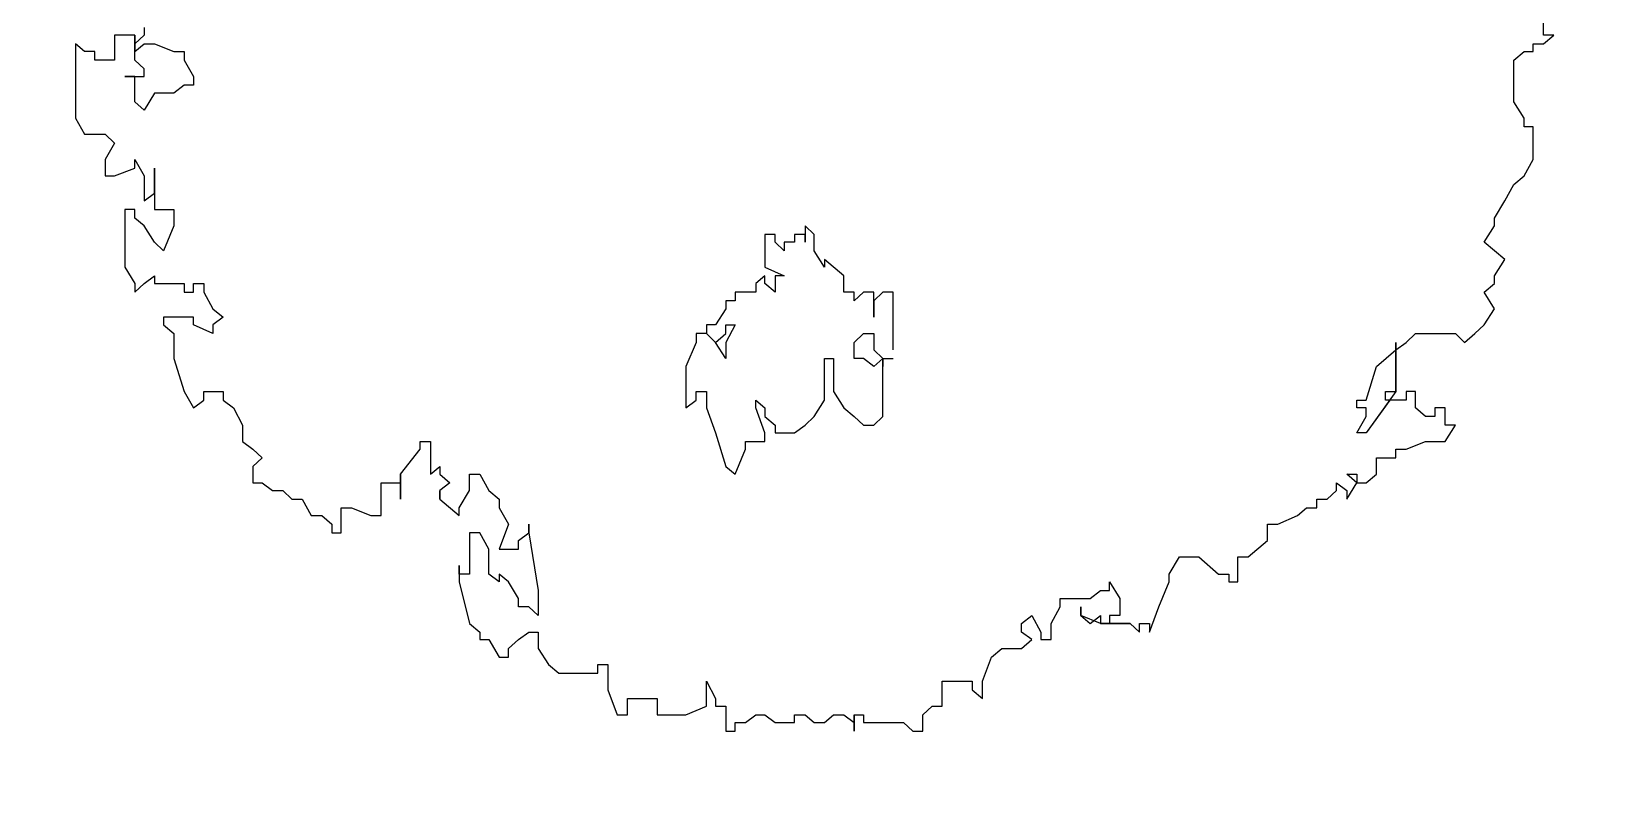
# Model space of a CAD drawing. Extents: x -30 to 1202, y 231 to 898.
# Drawn here: x 94.116 to 97.277, y 330.568 to 332.102 of the extents above; entities that cross this region are included whole.
import ezdxf

# ---------------------------------------------------------------- set-up
doc = ezdxf.new("R2010")
doc.units = 0
doc.header["$LTSCALE"] = 0.04
doc.layers.get('0').update_dxf_attribs({"linetype": 'CONTINUOUS'})
doc.layers.add('CONTORXXNP----00', color=255, linetype='CONTINUOUS')
doc.layers.add('PISO', color=1, linetype='CONTINUOUS')
doc.styles.get("Standard").update_dxf_attribs({"font": 'romans.shx'})

# ---------------------------------------------------------------- blocks, each defined once
blk = doc.blocks.new('ARB3')
at = {"color": 0}
for p, q in [((0.0581, 0.4782), (0.0523, 0.4852)), ((0.0523, 0.4852), (0.0523, 0.4782)), ((0.0523, 0.4782), (0.0355, 0.4782)), ((0.0581, 0.4713), (0.0581, 0.4782)), ((0.0633, 0.4713), (0.0581, 0.4713)), ((0.0633, 0.4652), (0.0633, 0.4713)), ((0.0691, 0.4583), (0.0633, 0.4652)), ((0.1079, 0.4652), (0.0969, 0.4583)), ((0.1137, 0.4652), (0.1079, 0.4652)), ((0.1356, 0.4713), (0.1137, 0.4713)), ((0.1137, 0.4713), (0.1137, 0.4652)), ((0.1466, 0.4652), (0.1356, 0.4713)), ((0.1524, 0.4583), (0.1466, 0.4652)), ((0.0969, 0.4583), (0.0691, 0.4583)), ((0.1634, 0.4521), (0.1524, 0.4583)), ((0.175, 0.4452), (0.1634, 0.4521)), ((0.1802, 0.4452), (0.175, 0.4452)), ((0.1912, 0.4383), (0.1802, 0.4452)), ((0.2028, 0.4521), (0.1912, 0.4383)), ((0.2138, 0.4452), (0.2028, 0.4521)), ((0.219, 0.4452), (0.2138, 0.4452)), ((0.2248, 0.4383), (0.219, 0.4452)), ((0.2358, 0.4452), (0.2248, 0.4383)), ((0.2467, 0.4383), (0.2358, 0.4452)), ((0.2525, 0.4321), (0.2467, 0.4383)), ((0.2584, 0.4252), (0.2525, 0.4321)), ((0.2525, 0.419), (0.2584, 0.4252)), ((0.2525, 0.3921), (0.2525, 0.419)), ((0.3139, 0.4121), (0.3023, 0.4121)), ((0.3023, 0.4121), (0.3023, 0.4052)), ((0.3249, 0.4121), (0.3139, 0.419)), ((0.3139, 0.419), (0.3139, 0.4121)), ((0.3249, 0.399), (0.3249, 0.4121)), ((0.3023, 0.4052), (0.3081, 0.4052)), ((0.3081, 0.4052), (0.3081, 0.399)), ((0.2584, 0.386), (0.2525, 0.3921)), ((0.3023, 0.3921), (0.2913, 0.3921)), ((0.2913, 0.3921), (0.2913, 0.386)), ((0.3081, 0.399), (0.3023, 0.3921)), ((0.3301, 0.386), (0.3249, 0.399)), ((0.2635, 0.3791), (0.2584, 0.386)), ((0.2913, 0.386), (0.2971, 0.386)), ((0.2971, 0.386), (0.2971, 0.3721)), ((0.3301, 0.3791), (0.3301, 0.386)), ((0.2913, 0.3791), (0.2584, 0.3791)), ((0.2584, 0.3791), (0.2913, 0.3791)), ((0.2745, 0.366), (0.2635, 0.3791)), ((0.2913, 0.3721), (0.2913, 0.3791)), ((0.2913, 0.3791), (0.3191, 0.3591)), ((0.2971, 0.3721), (0.2913, 0.3721)), ((0.3359, 0.3791), (0.3301, 0.3791)), ((0.3359, 0.366), (0.3359, 0.3791)), ((0.2971, 0.3591), (0.2745, 0.366)), ((0.2971, 0.3529), (0.2971, 0.3591)), ((0.3081, 0.3591), (0.3023, 0.3591)), ((0.3023, 0.3591), (0.3023, 0.3529)), ((0.3191, 0.3529), (0.3081, 0.3591)), ((0.3191, 0.3591), (0.3191, 0.3529)), ((0.3468, 0.366), (0.3359, 0.366)), ((0.3527, 0.3591), (0.3468, 0.366)), ((0.3527, 0.3529), (0.3527, 0.3591)), ((0.3023, 0.3529), (0.2971, 0.3529)), ((0.3527, 0.3529), (0.3468, 0.346)), ((0.3468, 0.346), (0.3468, 0.3529)), ((0.3468, 0.3529), (0.3527, 0.3529)), ((0.3636, 0.346), (0.3527, 0.3529)), ((0.3527, 0.3391), (0.3578, 0.346)), ((0.3578, 0.3391), (0.3527, 0.3391)), ((0.3578, 0.346), (0.3636, 0.346)), ((0.3636, 0.3329), (0.3578, 0.3391)), ((0.3636, 0.326), (0.3636, 0.3329)), ((0.3695, 0.326), (0.3636, 0.326)), ((0.3695, 0.3191), (0.3695, 0.326)), ((0.3746, 0.3129), (0.3695, 0.3191)), ((0.3804, 0.2998), (0.3746, 0.3129)), ((0.3804, 0.2929), (0.3804, 0.2998)), ((0.3914, 0.2929), (0.3804, 0.2929)), ((0.4024, 0.2799), (0.3914, 0.2929)), ((0.4024, 0.2729), (0.4024, 0.2799)), ((0.4192, 0.2729), (0.4024, 0.2729)), ((0.414, 0.2599), (0.414, 0.2668)), ((0.414, 0.2668), (0.4192, 0.2668)), ((0.4192, 0.2668), (0.4192, 0.2729)), ((0.4024, 0.2468), (0.414, 0.2599)), ((0.4024, 0.2337), (0.4024, 0.2468)), ((0.414, 0.2268), (0.4024, 0.2337)), ((0.4192, 0.2268), (0.414, 0.2268)), ((0.436, 0.2199), (0.4192, 0.2268)), ((0.4528, 0.2137), (0.436, 0.2199)), ((0.447, 0.2068), (0.447, 0.2137)), ((0.447, 0.2137), (0.4528, 0.2137)), ((0.447, 0.2007), (0.4528, 0.2068)), ((0.4528, 0.2068), (0.447, 0.2068)), ((0.447, 0.1807), (0.447, 0.2007)), ((0.4192, 0.1868), (0.4302, 0.1937)), ((0.4302, 0.1937), (0.4418, 0.1937)), ((0.4418, 0.1937), (0.4418, 0.1868)), ((0.425, 0.1868), (0.4192, 0.1868)), ((0.425, 0.1807), (0.425, 0.1868)), ((0.4302, 0.1737), (0.425, 0.1807)), ((0.4418, 0.1868), (0.447, 0.1868)), ((0.447, 0.1807), (0.4418, 0.1676)), ((0.447, 0.1737), (0.4418, 0.1807)), ((0.4418, 0.1807), (0.447, 0.1807)), ((0.447, 0.1868), (0.447, 0.1807)), ((0.4302, 0.1537), (0.4302, 0.1737)), ((0.4418, 0.1676), (0.447, 0.1737)), ((0.4418, 0.1676), (0.436, 0.1676)), ((0.436, 0.1676), (0.4418, 0.1676)), ((0.436, 0.1537), (0.4302, 0.1537)), ((0.447, 0.1476), (0.436, 0.1537)), ((0.4579, 0.1476), (0.447, 0.1476)), ((0.4579, 0.1407), (0.4579, 0.1476)), ((0.4418, 0.1345), (0.4528, 0.1407)), ((0.4528, 0.1407), (0.4579, 0.1407)), ((0.447, 0.1276), (0.4418, 0.1345)), ((0.4528, 0.1276), (0.447, 0.1276)), ((0.4579, 0.1345), (0.4528, 0.1276)), ((0.4638, 0.1276), (0.4579, 0.1345)), ((0.4638, 0.1145), (0.4638, 0.1276)), ((0.4696, 0.1076), (0.4638, 0.1145)), ((0.4857, 0.1015), (0.4696, 0.1076)), ((0.4973, 0.1015), (0.4857, 0.1015)), ((0.4915, 0.0945), (0.4973, 0.1015)), ((0.4857, 0.0745), (0.4857, 0.0945)), ((0.4857, 0.0945), (0.4915, 0.0945)), ((0.5025, 0.0745), (0.4857, 0.0745)), ((0.5025, 0.0676), (0.5025, 0.0745)), ((0.5083, 0.0615), (0.5025, 0.0676)), ((0.5193, 0.0615), (0.5083, 0.0615)), ((0.5135, 0.0484), (0.5193, 0.0546)), ((0.5193, 0.0546), (0.5193, 0.0615)), ((0.5135, 0.0215), (0.5135, 0.0484)), ((0.2635, 0.0415), (0.2248, 0.0415)), ((0.2248, 0.0415), (0.2248, 0.0346)), ((0.2248, 0.0346), (0.2306, 0.0284)), ((0.2635, 0.0284), (0.2693, 0.0346)), ((0.2693, 0.0346), (0.2693, 0.0415)), ((0.3081, 0.0346), (0.2693, 0.0346)), ((0.2693, 0.0346), (0.2745, 0.0284)), ((0.2693, 0.0346), (0.2745, 0.0346)), ((0.2745, 0.0346), (0.2693, 0.0346)), ((0.3139, 0.0284), (0.3081, 0.0346)), ((0.2416, 0.0284), (0.2248, 0.0284)), ((0.2248, 0.0284), (0.2248, 0.0215)), ((0.2248, 0.0215), (0.2306, 0.0153)), ((0.2306, 0.0284), (0.2416, 0.0284)), ((0.2525, 0.0215), (0.2525, 0.0284)), ((0.2525, 0.0284), (0.2635, 0.0284)), ((0.2584, 0.0153), (0.2525, 0.0215)), ((0.2745, 0.0284), (0.2693, 0.0215)), ((0.2693, 0.0215), (0.2693, 0.0153)), ((0.3081, 0.0153), (0.3139, 0.0215)), ((0.3139, 0.0215), (0.3139, 0.0284)), ((0.5083, 0.0153), (0.5083, 0.0215)), ((0.5083, 0.0215), (0.5135, 0.0215)), ((0.2306, 0.0153), (0.2248, 0.0153)), ((0.2248, 0.0153), (0.2248, 0.0084)), ((0.2693, 0.0153), (0.2584, 0.0153)), ((0.3023, 0.0084), (0.3081, 0.0153)), ((0.5083, 0.0084), (0.5135, 0.0153)), ((0.5193, 0.0153), (0.5083, 0.0153)), ((0.5135, 0.0153), (0.5193, 0.0153)), ((0.2138, 0.0084), (0.2028, -0.0047)), ((0.2248, 0.0084), (0.2138, 0.0084)), ((0.2693, -0.0047), (0.2693, 0.0015)), ((0.2693, 0.0015), (0.2913, 0.0015)), ((0.2913, 0.0015), (0.3023, 0.0084)), ((0.5083, 0.0015), (0.5083, 0.0084)), ((0.5135, -0.0047), (0.5083, 0.0015)), ((0.208, -0.0047), (0.197, -0.0116)), ((0.2028, -0.0047), (0.208, -0.0047)), ((0.2971, -0.0047), (0.2693, -0.0047)), ((0.3081, -0.0116), (0.2971, -0.0047)), ((0.5135, -0.0116), (0.5135, -0.0047)), ((0.186, -0.0116), (0.1802, -0.0177)), ((0.1802, -0.0177), (0.1912, -0.0177)), ((0.197, -0.0116), (0.186, -0.0116)), ((0.1912, -0.0177), (0.186, -0.0177)), ((0.186, -0.0177), (0.186, -0.0247)), ((0.3139, -0.0177), (0.3081, -0.0116)), ((0.3191, -0.0247), (0.3139, -0.0177)), ((0.5083, -0.0177), (0.5135, -0.0116)), ((0.5083, -0.0247), (0.5083, -0.0177)), ((0.186, -0.0247), (0.1912, -0.0247)), ((0.1912, -0.0247), (0.1912, -0.0316)), ((0.1912, -0.0316), (0.197, -0.0316)), ((0.197, -0.0316), (0.1912, -0.0377)), ((0.208, -0.0446), (0.2138, -0.0316)), ((0.2138, -0.0316), (0.2138, -0.0377)), ((0.3191, -0.0377), (0.3191, -0.0247)), ((0.5135, -0.0247), (0.5083, -0.0247)), ((0.5135, -0.0377), (0.5135, -0.0247)), ((0.1912, -0.0377), (0.186, -0.0377)), ((0.186, -0.0377), (0.186, -0.0446)), ((0.2138, -0.0377), (0.2248, -0.0377)), ((0.2248, -0.0377), (0.219, -0.0446)), ((0.3081, -0.0446), (0.3139, -0.0377)), ((0.3139, -0.0377), (0.3191, -0.0377)), ((0.5083, -0.0446), (0.5135, -0.0377)), ((0.186, -0.0446), (0.208, -0.0446)), ((0.219, -0.0446), (0.2138, -0.0446)), ((0.2138, -0.0446), (0.219, -0.0508)), ((0.219, -0.0508), (0.2248, -0.0508)), ((0.2248, -0.0508), (0.2248, -0.0646)), ((0.2971, -0.0508), (0.3023, -0.0446)), ((0.3023, -0.0508), (0.2971, -0.0508)), ((0.3191, -0.0446), (0.3023, -0.0508)), ((0.3023, -0.0446), (0.3081, -0.0446)), ((0.3249, -0.0446), (0.3191, -0.0446)), ((0.3249, -0.0577), (0.3249, -0.0446)), ((0.5083, -0.0508), (0.5083, -0.0446)), ((0.5135, -0.0577), (0.5083, -0.0508)), ((0.3301, -0.0577), (0.3249, -0.0577)), ((0.3468, -0.0646), (0.3301, -0.0577)), ((0.5135, -0.0646), (0.5135, -0.0577)), ((0.2248, -0.0646), (0.2306, -0.0646)), ((0.2306, -0.0646), (0.2306, -0.0708)), ((0.2306, -0.0708), (0.2358, -0.0708)), ((0.2358, -0.0708), (0.2467, -0.0777)), ((0.2467, -0.0708), (0.2467, -0.0646)), ((0.2467, -0.0646), (0.2584, -0.0708)), ((0.2525, -0.0708), (0.2467, -0.0708)), ((0.2584, -0.0777), (0.2525, -0.0708)), ((0.2584, -0.0708), (0.2693, -0.0708)), ((0.2693, -0.0708), (0.2584, -0.0777)), ((0.3191, -0.0777), (0.3417, -0.0708)), ((0.3417, -0.0708), (0.3468, -0.0646)), ((0.5025, -0.0777), (0.5025, -0.0708)), ((0.5025, -0.0708), (0.5193, -0.0708)), ((0.5193, -0.0646), (0.5135, -0.0646)), ((0.5193, -0.0708), (0.5193, -0.0646)), ((0.2467, -0.0777), (0.2467, -0.0839)), ((0.2467, -0.0839), (0.2525, -0.0839)), ((0.2525, -0.0839), (0.2584, -0.0777)), ((0.2584, -0.0777), (0.2525, -0.0839)), ((0.2525, -0.0839), (0.2525, -0.0908)), ((0.2913, -0.0908), (0.2913, -0.0839)), ((0.2913, -0.0839), (0.3023, -0.0839)), ((0.3023, -0.0839), (0.3191, -0.0777)), ((0.4857, -0.0839), (0.4973, -0.0777)), ((0.5025, -0.0839), (0.4857, -0.0839)), ((0.4973, -0.0777), (0.5025, -0.0777)), ((0.5083, -0.0977), (0.5025, -0.0839)), ((0.2525, -0.0908), (0.2584, -0.0908)), ((0.2584, -0.0908), (0.2745, -0.0977)), ((0.2971, -0.0908), (0.2913, -0.0908)), ((0.3023, -0.0977), (0.2971, -0.0908)), ((0.2745, -0.0977), (0.3023, -0.0977)), ((0.5083, -0.1169), (0.5083, -0.0977)), ((0.4973, -0.1369), (0.4973, -0.1169)), ((0.4973, -0.1169), (0.5083, -0.1169)), ((0.5083, -0.1369), (0.4973, -0.1369)), ((0.5083, -0.1438), (0.5083, -0.1369)), ((0.4915, -0.15), (0.5083, -0.1438)), ((0.4747, -0.1569), (0.4747, -0.15)), ((0.4747, -0.15), (0.4915, -0.15)), ((0.4805, -0.1569), (0.4747, -0.1569)), ((0.4805, -0.1831), (0.4805, -0.1569)), ((0.4747, -0.19), (0.4805, -0.1831)), ((0.3862, -0.2031), (0.425, -0.1969)), ((0.425, -0.1969), (0.4418, -0.1969)), ((0.4418, -0.1969), (0.436, -0.2031)), ((0.4528, -0.2031), (0.4528, -0.1969)), ((0.4528, -0.1969), (0.4638, -0.1969)), ((0.4638, -0.1969), (0.4747, -0.19)), ((0.3862, -0.2031), (0.3804, -0.2031)), ((0.3804, -0.2031), (0.3862, -0.2031)), ((0.3914, -0.21), (0.3862, -0.2031)), ((0.3972, -0.21), (0.3914, -0.21)), ((0.3972, -0.223), (0.3972, -0.21)), ((0.4302, -0.21), (0.4192, -0.2169)), ((0.436, -0.21), (0.4302, -0.21)), ((0.436, -0.2031), (0.436, -0.21)), ((0.4579, -0.21), (0.4528, -0.2031)), ((0.4638, -0.2169), (0.4579, -0.21)), ((0.3695, -0.223), (0.3804, -0.2169)), ((0.3804, -0.2169), (0.3972, -0.223)), ((0.4192, -0.2169), (0.414, -0.223)), ((0.4696, -0.2169), (0.4638, -0.2169)), ((0.4696, -0.223), (0.4696, -0.2169)), ((0.3468, -0.2361), (0.3578, -0.23)), ((0.3578, -0.23), (0.3636, -0.223)), ((0.3636, -0.223), (0.3695, -0.223)), ((0.3972, -0.23), (0.3862, -0.2361)), ((0.414, -0.23), (0.3972, -0.23)), ((0.414, -0.223), (0.4192, -0.223)), ((0.4192, -0.223), (0.414, -0.23)), ((0.4579, -0.23), (0.4696, -0.223)), ((0.4579, -0.2361), (0.4579, -0.23)), ((0.3468, -0.243), (0.3468, -0.2361)), ((0.3862, -0.2361), (0.3862, -0.243)), ((0.447, -0.243), (0.4528, -0.2361)), ((0.4528, -0.2361), (0.4579, -0.2361)), ((0.3578, -0.243), (0.3468, -0.243)), ((0.3695, -0.25), (0.3578, -0.243)), ((0.3636, -0.263), (0.3746, -0.25)), ((0.3746, -0.25), (0.3695, -0.25)), ((0.3862, -0.243), (0.414, -0.243)), ((0.414, -0.25), (0.4082, -0.25)), ((0.4082, -0.25), (0.4192, -0.25)), ((0.414, -0.243), (0.414, -0.25)), ((0.4192, -0.25), (0.447, -0.243)), ((0.3468, -0.2692), (0.3417, -0.263)), ((0.3417, -0.263), (0.3468, -0.263)), ((0.3468, -0.263), (0.3527, -0.2561)), ((0.3527, -0.2561), (0.3578, -0.263)), ((0.3578, -0.263), (0.3636, -0.263)), ((0.3636, -0.263), (0.3578, -0.263)), ((0.3578, -0.263), (0.3636, -0.263)), ((0.3249, -0.2761), (0.3249, -0.2692)), ((0.3249, -0.2692), (0.3468, -0.2692)), ((0.3301, -0.2761), (0.3249, -0.2761)), ((0.3468, -0.2892), (0.3301, -0.2761)), ((0.3636, -0.2892), (0.3468, -0.2892)), ((0.3527, -0.3022), (0.3527, -0.2892)), ((0.3527, -0.2892), (0.3636, -0.2892)), ((0.3746, -0.3022), (0.3527, -0.3022)), ((0.3746, -0.3092), (0.3746, -0.3022)), ((0.3695, -0.3222), (0.3746, -0.3092)), ((0.3695, -0.3292), (0.3695, -0.3222)), ((0.3862, -0.3292), (0.3695, -0.3292)), ((0.3746, -0.3422), (0.3804, -0.3353)), ((0.3804, -0.3353), (0.3862, -0.3353)), ((0.3862, -0.3353), (0.3862, -0.3292)), ((0.3746, -0.3492), (0.3746, -0.3422)), ((0.3636, -0.3553), (0.3746, -0.3492)), ((0.3636, -0.3622), (0.3636, -0.3553)), ((0.3578, -0.3684), (0.3636, -0.3622)), ((0.3578, -0.3753), (0.3578, -0.3684)), ((0.3527, -0.3822), (0.3578, -0.3753)), ((0.3249, -0.3953), (0.3301, -0.3884)), ((0.3301, -0.3884), (0.3359, -0.3822)), ((0.3359, -0.3822), (0.3417, -0.3884)), ((0.3417, -0.3884), (0.3527, -0.3884)), ((0.3527, -0.3884), (0.3527, -0.3822)), ((0.3023, -0.4014), (0.3139, -0.3953)), ((0.3139, -0.3953), (0.3249, -0.3953)), ((0.2358, -0.4153), (0.2416, -0.4084)), ((0.2416, -0.4084), (0.2467, -0.4153)), ((0.2913, -0.4214), (0.2913, -0.4084)), ((0.2913, -0.4084), (0.2971, -0.4084)), ((0.2971, -0.4084), (0.3023, -0.4014)), ((0.219, -0.4284), (0.219, -0.4214)), ((0.219, -0.4214), (0.2248, -0.4214)), ((0.2248, -0.4214), (0.2358, -0.4153)), ((0.2467, -0.4153), (0.2525, -0.4153)), ((0.2525, -0.4153), (0.2467, -0.4284)), ((0.2971, -0.4214), (0.2913, -0.4214)), ((0.3023, -0.4284), (0.2971, -0.4214)), ((0.0691, -0.4345), (0.0801, -0.4284)), ((0.0801, -0.4284), (0.0859, -0.4284)), ((0.0859, -0.4284), (0.0859, -0.4345)), ((0.2248, -0.4284), (0.219, -0.4284)), ((0.2248, -0.4345), (0.2248, -0.4284)), ((0.2467, -0.4284), (0.2416, -0.4284)), ((0.2416, -0.4284), (0.2416, -0.4484)), ((0.2913, -0.4345), (0.3023, -0.4284)), ((0.0581, -0.4545), (0.0633, -0.4414)), ((0.0633, -0.4414), (0.0633, -0.4345)), ((0.0633, -0.4345), (0.0691, -0.4345)), ((0.0859, -0.4345), (0.0911, -0.4414)), ((0.0911, -0.4414), (0.0911, -0.4545)), ((0.1692, -0.4545), (0.1692, -0.4414)), ((0.1692, -0.4414), (0.1802, -0.4414)), ((0.1802, -0.4414), (0.197, -0.4484)), ((0.219, -0.4545), (0.219, -0.4345)), ((0.219, -0.4345), (0.2248, -0.4345)), ((0.2467, -0.4484), (0.2525, -0.4414)), ((0.2525, -0.4414), (0.2693, -0.4414)), ((0.2693, -0.4414), (0.2913, -0.4345)), ((0.197, -0.4484), (0.1912, -0.4545)), ((0.2416, -0.4484), (0.2467, -0.4484)), ((0.0472, -0.4614), (0.0523, -0.4614)), ((0.0523, -0.4614), (0.0581, -0.4676)), ((0.0581, -0.4614), (0.0581, -0.4545)), ((0.0633, -0.4676), (0.0581, -0.4614)), ((0.0749, -0.4614), (0.0691, -0.4676)), ((0.0801, -0.4614), (0.0749, -0.4614)), ((0.0801, -0.4745), (0.0801, -0.4614)), ((0.0911, -0.4545), (0.1027, -0.4614)), ((0.1027, -0.4614), (0.0969, -0.4676)), ((0.1356, -0.4676), (0.1466, -0.4614)), ((0.1582, -0.4545), (0.1415, -0.4545)), ((0.1415, -0.4545), (0.1692, -0.4545)), ((0.1466, -0.4614), (0.1634, -0.4614)), ((0.1634, -0.4614), (0.1582, -0.4545)), ((0.1802, -0.4614), (0.175, -0.4676)), ((0.1912, -0.4545), (0.1802, -0.4614)), ((0.219, -0.4614), (0.2138, -0.4545)), ((0.2138, -0.4545), (0.219, -0.4545)), ((0.2248, -0.4676), (0.219, -0.4614)), ((0.0691, -0.4676), (0.0523, -0.4676)), ((0.0523, -0.4676), (0.0523, -0.4814)), ((0.0581, -0.4676), (0.0633, -0.4676)), ((0.0969, -0.4676), (0.0801, -0.4676)), ((0.0801, -0.4676), (0.0801, -0.4745)), ((0.1415, -0.4676), (0.1356, -0.4676)), ((0.1466, -0.4814), (0.1415, -0.4676)), ((0.175, -0.4676), (0.1692, -0.4676)), ((0.1692, -0.4676), (0.1692, -0.4745)), ((0.208, -0.4745), (0.219, -0.4676)), ((0.219, -0.4676), (0.2248, -0.4676)), ((0.0523, -0.4814), (0.0691, -0.4814)), ((0.0691, -0.4814), (0.0691, -0.4945)), ((0.1188, -0.4876), (0.1247, -0.4814)), ((0.1247, -0.4814), (0.1356, -0.4876)), ((0.1466, -0.4876), (0.1466, -0.4814)), ((0.1692, -0.4745), (0.208, -0.4745)), ((0.0691, -0.4945), (0.0633, -0.4945)), ((0.0633, -0.4945), (0.0633, -0.5014)), ((0.1188, -0.5014), (0.1188, -0.4876)), ((0.1356, -0.4876), (0.1466, -0.4876)), ((0.0633, -0.5014), (0.0581, -0.5076)), ((0.1079, -0.5076), (0.1188, -0.5014)), ((0.0581, -0.5076), (0.1079, -0.5076))]:
    blk.add_line(p, q, dxfattribs=at)
at = {"layer": 'CONTORXXNP----00'}
for p, q in [((0.0523, 0.4852), (0.0523, 0.4782)), ((0.0581, 0.4782), (0.0523, 0.4852)), ((0.0523, 0.4782), (0.0355, 0.4782)), ((0.0581, 0.4713), (0.0581, 0.4782)), ((0.0633, 0.4713), (0.0581, 0.4713)), ((0.0633, 0.4652), (0.0633, 0.4713)), ((0.0691, 0.4583), (0.0633, 0.4652)), ((0.1079, 0.4652), (0.0969, 0.4583)), ((0.1137, 0.4652), (0.1079, 0.4652)), ((0.1137, 0.4713), (0.1137, 0.4652)), ((0.1356, 0.4713), (0.1137, 0.4713)), ((0.1466, 0.4652), (0.1356, 0.4713)), ((0.1524, 0.4583), (0.1466, 0.4652)), ((0.0969, 0.4583), (0.0691, 0.4583)), ((0.1634, 0.4521), (0.1524, 0.4583)), ((0.175, 0.4452), (0.1634, 0.4521)), ((0.1802, 0.4452), (0.175, 0.4452)), ((0.1912, 0.4383), (0.1802, 0.4452)), ((0.2028, 0.4521), (0.1912, 0.4383)), ((0.2138, 0.4452), (0.2028, 0.4521)), ((0.219, 0.4452), (0.2138, 0.4452)), ((0.2248, 0.4383), (0.219, 0.4452)), ((0.2358, 0.4452), (0.2248, 0.4383)), ((0.2467, 0.4383), (0.2358, 0.4452)), ((0.2525, 0.4321), (0.2467, 0.4383)), ((0.2584, 0.4252), (0.2525, 0.4321)), ((0.2525, 0.419), (0.2584, 0.4252)), ((0.2525, 0.3921), (0.2525, 0.419)), ((0.3023, 0.4121), (0.3023, 0.4052)), ((0.3139, 0.4121), (0.3023, 0.4121)), ((0.3139, 0.419), (0.3139, 0.4121)), ((0.3249, 0.4121), (0.3139, 0.419)), ((0.3249, 0.399), (0.3249, 0.4121)), ((0.3023, 0.4052), (0.3081, 0.4052)), ((0.3081, 0.4052), (0.3081, 0.399)), ((0.2584, 0.386), (0.2525, 0.3921)), ((0.2913, 0.3921), (0.2913, 0.386)), ((0.3023, 0.3921), (0.2913, 0.3921)), ((0.3081, 0.399), (0.3023, 0.3921)), ((0.3301, 0.386), (0.3249, 0.399)), ((0.2635, 0.3791), (0.2584, 0.386)), ((0.2913, 0.386), (0.2971, 0.386)), ((0.2971, 0.386), (0.2971, 0.3749)), ((0.3301, 0.3791), (0.3301, 0.386)), ((0.2745, 0.366), (0.2635, 0.3791)), ((0.2971, 0.3749), (0.3191, 0.3591)), ((0.3359, 0.3791), (0.3301, 0.3791)), ((0.3359, 0.366), (0.3359, 0.3791)), ((0.2971, 0.3591), (0.2745, 0.366)), ((0.2971, 0.3529), (0.2971, 0.3591)), ((0.3023, 0.3591), (0.3023, 0.3529)), ((0.3081, 0.3591), (0.3023, 0.3591)), ((0.3191, 0.3529), (0.3081, 0.3591)), ((0.3191, 0.3591), (0.3191, 0.3529)), ((0.3468, 0.366), (0.3359, 0.366)), ((0.3527, 0.3591), (0.3468, 0.366)), ((0.3527, 0.3529), (0.3527, 0.3591)), ((0.3023, 0.3529), (0.2971, 0.3529)), ((0.3636, 0.346), (0.3527, 0.3529)), ((0.3527, 0.3391), (0.3578, 0.346)), ((0.3578, 0.3391), (0.3527, 0.3391)), ((0.3578, 0.346), (0.3636, 0.346)), ((0.3636, 0.3329), (0.3578, 0.3391)), ((0.3636, 0.326), (0.3636, 0.3329)), ((0.3695, 0.326), (0.3636, 0.326)), ((0.3695, 0.3191), (0.3695, 0.326)), ((0.3746, 0.3129), (0.3695, 0.3191)), ((0.3804, 0.2998), (0.3746, 0.3129)), ((0.3804, 0.2929), (0.3804, 0.2998)), ((0.3914, 0.2929), (0.3804, 0.2929)), ((0.4024, 0.2799), (0.3914, 0.2929)), ((0.4024, 0.2729), (0.4024, 0.2799)), ((0.4192, 0.2729), (0.4024, 0.2729)), ((0.414, 0.2668), (0.4192, 0.2668)), ((0.414, 0.2599), (0.414, 0.2668)), ((0.4192, 0.2668), (0.4192, 0.2729)), ((0.4024, 0.2468), (0.414, 0.2599)), ((0.4024, 0.2337), (0.4024, 0.2468)), ((0.414, 0.2268), (0.4024, 0.2337)), ((0.4192, 0.2268), (0.414, 0.2268)), ((0.436, 0.2199), (0.4192, 0.2268)), ((0.4528, 0.2137), (0.436, 0.2199)), ((0.447, 0.2137), (0.4528, 0.2137)), ((0.447, 0.2068), (0.447, 0.2137)), ((0.4528, 0.2068), (0.447, 0.2068)), ((0.447, 0.2007), (0.4528, 0.2068)), ((0.447, 0.2007), (0.447, 0.1868)), ((0.4192, 0.1868), (0.4302, 0.1937)), ((0.4302, 0.1937), (0.4418, 0.1937)), ((0.4418, 0.1937), (0.4418, 0.1868)), ((0.425, 0.1868), (0.4192, 0.1868)), ((0.425, 0.1807), (0.425, 0.1868)), ((0.4302, 0.1737), (0.425, 0.1807)), ((0.4418, 0.1868), (0.447, 0.1868)), ((0.4302, 0.1537), (0.4302, 0.1737)), ((0.436, 0.1537), (0.4302, 0.1537)), ((0.447, 0.1476), (0.436, 0.1537)), ((0.4579, 0.1476), (0.447, 0.1476)), ((0.4579, 0.1407), (0.4579, 0.1476)), ((0.4418, 0.1345), (0.4528, 0.1407)), ((0.4528, 0.1407), (0.4579, 0.1407)), ((0.447, 0.1276), (0.4418, 0.1345)), ((0.4528, 0.1276), (0.447, 0.1276)), ((0.4579, 0.1345), (0.4528, 0.1276)), ((0.4638, 0.1276), (0.4579, 0.1345)), ((0.4638, 0.1145), (0.4638, 0.1276)), ((0.4696, 0.1076), (0.4638, 0.1145)), ((0.4857, 0.1015), (0.4696, 0.1076)), ((0.4973, 0.1015), (0.4857, 0.1015)), ((0.4915, 0.0945), (0.4973, 0.1015)), ((0.4857, 0.0945), (0.4915, 0.0945)), ((0.4857, 0.0745), (0.4857, 0.0945)), ((0.5025, 0.0745), (0.4857, 0.0745)), ((0.5025, 0.0676), (0.5025, 0.0745)), ((0.5083, 0.0615), (0.5025, 0.0676)), ((0.5193, 0.0615), (0.5083, 0.0615)), ((0.5135, 0.0484), (0.5193, 0.0546)), ((0.5193, 0.0546), (0.5193, 0.0615)), ((0.5135, 0.0215), (0.5135, 0.0484)), ((0.5083, 0.0215), (0.5135, 0.0215)), ((0.5083, 0.0153), (0.5083, 0.0215)), ((0.5083, 0.0153), (0.5135, 0.0153)), ((0.5083, 0.0084), (0.5135, 0.0153)), ((0.5083, 0.0015), (0.5083, 0.0084)), ((0.5135, -0.0047), (0.5083, 0.0015)), ((0.5135, -0.0116), (0.5135, -0.0047)), ((0.5083, -0.0177), (0.5135, -0.0116)), ((0.5083, -0.0247), (0.5083, -0.0177)), ((0.5135, -0.0247), (0.5083, -0.0247)), ((0.5135, -0.0377), (0.5135, -0.0247)), ((0.5083, -0.0446), (0.5135, -0.0377)), ((0.5083, -0.0508), (0.5083, -0.0446)), ((0.5135, -0.0577), (0.5083, -0.0508)), ((0.5135, -0.0646), (0.5135, -0.0577)), ((0.5025, -0.0708), (0.5193, -0.0708)), ((0.5025, -0.0777), (0.5025, -0.0708)), ((0.5193, -0.0646), (0.5135, -0.0646)), ((0.5193, -0.0708), (0.5193, -0.0646)), ((0.4857, -0.0839), (0.4973, -0.0777)), ((0.5025, -0.0839), (0.4857, -0.0839)), ((0.4973, -0.0777), (0.5025, -0.0777)), ((0.5083, -0.0977), (0.5025, -0.0839)), ((0.5083, -0.1169), (0.5083, -0.0977)), ((0.4973, -0.1169), (0.5083, -0.1169)), ((0.4973, -0.1369), (0.4973, -0.1169)), ((0.5083, -0.1369), (0.4973, -0.1369)), ((0.5083, -0.1438), (0.5083, -0.1369)), ((0.4915, -0.15), (0.5083, -0.1438)), ((0.4747, -0.15), (0.4915, -0.15)), ((0.4747, -0.1569), (0.4747, -0.15)), ((0.4805, -0.1569), (0.4747, -0.1569)), ((0.4805, -0.1831), (0.4805, -0.1569)), ((0.4747, -0.19), (0.4805, -0.1831)), ((0.3862, -0.2031), (0.425, -0.1969)), ((0.425, -0.1969), (0.4418, -0.1969)), ((0.4418, -0.1969), (0.436, -0.2031)), ((0.4528, -0.1969), (0.4638, -0.1969)), ((0.4528, -0.2031), (0.4528, -0.1969)), ((0.4638, -0.1969), (0.4747, -0.19)), ((0.3914, -0.21), (0.3862, -0.2031)), ((0.3972, -0.21), (0.3914, -0.21)), ((0.3972, -0.223), (0.3972, -0.21)), ((0.4302, -0.21), (0.4192, -0.2169)), ((0.436, -0.21), (0.4302, -0.21)), ((0.436, -0.2031), (0.436, -0.21)), ((0.4579, -0.21), (0.4528, -0.2031)), ((0.4638, -0.2169), (0.4579, -0.21)), ((0.3695, -0.223), (0.3804, -0.2169)), ((0.3804, -0.2169), (0.3972, -0.223)), ((0.4192, -0.2169), (0.414, -0.223)), ((0.4696, -0.2169), (0.4638, -0.2169)), ((0.4696, -0.223), (0.4696, -0.2169)), ((0.3468, -0.2361), (0.3578, -0.23)), ((0.3578, -0.23), (0.3636, -0.223)), ((0.3636, -0.223), (0.3695, -0.223)), ((0.3972, -0.23), (0.3862, -0.2361)), ((0.414, -0.23), (0.3972, -0.23)), ((0.4192, -0.223), (0.414, -0.23)), ((0.414, -0.223), (0.4192, -0.223)), ((0.4579, -0.23), (0.4696, -0.223)), ((0.4579, -0.2361), (0.4579, -0.23)), ((0.3468, -0.243), (0.3468, -0.2361)), ((0.3862, -0.2361), (0.3862, -0.243)), ((0.447, -0.243), (0.4528, -0.2361)), ((0.4528, -0.2361), (0.4579, -0.2361)), ((0.3578, -0.243), (0.3468, -0.243)), ((0.3695, -0.25), (0.3578, -0.243)), ((0.3636, -0.263), (0.3746, -0.25)), ((0.3746, -0.25), (0.3695, -0.25)), ((0.3862, -0.243), (0.414, -0.243)), ((0.414, -0.243), (0.414, -0.25)), ((0.414, -0.25), (0.4192, -0.25)), ((0.4192, -0.25), (0.447, -0.243)), ((0.3417, -0.263), (0.3468, -0.263)), ((0.3468, -0.2692), (0.3417, -0.263)), ((0.3468, -0.263), (0.3527, -0.2561)), ((0.3527, -0.2561), (0.3578, -0.263)), ((0.3578, -0.263), (0.3636, -0.263)), ((0.3636, -0.263), (0.3578, -0.263)), ((0.3578, -0.263), (0.3636, -0.263)), ((0.3249, -0.2692), (0.3468, -0.2692)), ((0.3249, -0.2761), (0.3249, -0.2692)), ((0.3301, -0.2761), (0.3249, -0.2761)), ((0.3468, -0.2892), (0.3301, -0.2761)), ((0.3468, -0.2892), (0.3527, -0.2892)), ((0.3527, -0.3022), (0.3527, -0.2892)), ((0.3746, -0.3022), (0.3527, -0.3022)), ((0.3746, -0.3092), (0.3746, -0.3022)), ((0.3695, -0.3222), (0.3746, -0.3092)), ((0.3695, -0.3292), (0.3695, -0.3222)), ((0.3862, -0.3292), (0.3695, -0.3292)), ((0.3746, -0.3422), (0.3804, -0.3353)), ((0.3804, -0.3353), (0.3862, -0.3353)), ((0.3862, -0.3353), (0.3862, -0.3292)), ((0.3746, -0.3492), (0.3746, -0.3422)), ((0.3636, -0.3553), (0.3746, -0.3492)), ((0.3636, -0.3622), (0.3636, -0.3553)), ((0.3578, -0.3684), (0.3636, -0.3622)), ((0.3578, -0.3753), (0.3578, -0.3684)), ((0.3527, -0.3822), (0.3578, -0.3753)), ((0.3249, -0.3953), (0.3301, -0.3884)), ((0.3301, -0.3884), (0.3359, -0.3822)), ((0.3359, -0.3822), (0.3417, -0.3884)), ((0.3417, -0.3884), (0.3527, -0.3884)), ((0.3527, -0.3884), (0.3527, -0.3822)), ((0.3023, -0.4014), (0.3139, -0.3953)), ((0.3139, -0.3953), (0.3249, -0.3953)), ((0.2358, -0.4153), (0.2416, -0.4084)), ((0.2416, -0.4084), (0.2467, -0.4153)), ((0.2913, -0.4084), (0.2971, -0.4084)), ((0.2913, -0.4214), (0.2913, -0.4084)), ((0.2971, -0.4084), (0.3023, -0.4014)), ((0.219, -0.4214), (0.2248, -0.4214)), ((0.219, -0.4284), (0.219, -0.4214)), ((0.2248, -0.4214), (0.2358, -0.4153)), ((0.2525, -0.4153), (0.2467, -0.4284)), ((0.2467, -0.4153), (0.2525, -0.4153)), ((0.2971, -0.4214), (0.2913, -0.4214)), ((0.3023, -0.4284), (0.2971, -0.4214)), ((0.2248, -0.4284), (0.219, -0.4284)), ((0.2248, -0.4345), (0.2248, -0.4284)), ((0.2416, -0.4284), (0.2416, -0.4484)), ((0.2467, -0.4284), (0.2416, -0.4284)), ((0.2913, -0.4345), (0.3023, -0.4284)), ((0.1692, -0.4414), (0.1802, -0.4414)), ((0.1692, -0.4545), (0.1692, -0.4414)), ((0.1802, -0.4414), (0.197, -0.4484)), ((0.219, -0.4345), (0.2248, -0.4345)), ((0.219, -0.4545), (0.219, -0.4345)), ((0.2467, -0.4484), (0.2525, -0.4414)), ((0.2525, -0.4414), (0.2693, -0.4414)), ((0.2693, -0.4414), (0.2913, -0.4345)), ((0.197, -0.4484), (0.1912, -0.4545)), ((0.2416, -0.4484), (0.2467, -0.4484)), ((0.0472, -0.4614), (0.0523, -0.4614)), ((0.0523, -0.4614), (0.0581, -0.4676)), ((0.1356, -0.4676), (0.1466, -0.4614)), ((0.1466, -0.4614), (0.1634, -0.4614)), ((0.1582, -0.4545), (0.1692, -0.4545)), ((0.1634, -0.4614), (0.1582, -0.4545)), ((0.1802, -0.4614), (0.175, -0.4676)), ((0.1912, -0.4545), (0.1802, -0.4614)), ((0.2138, -0.4545), (0.219, -0.4545)), ((0.219, -0.4614), (0.2138, -0.4545)), ((0.2248, -0.4676), (0.219, -0.4614)), ((0.0523, -0.4676), (0.0581, -0.4676)), ((0.0523, -0.4676), (0.0523, -0.4814)), ((0.1415, -0.4676), (0.1356, -0.4676)), ((0.1466, -0.4814), (0.1415, -0.4676)), ((0.1692, -0.4676), (0.1692, -0.4745)), ((0.175, -0.4676), (0.1692, -0.4676)), ((0.208, -0.4745), (0.219, -0.4676)), ((0.219, -0.4676), (0.2248, -0.4676)), ((0.0523, -0.4814), (0.0691, -0.4814)), ((0.0691, -0.4814), (0.0691, -0.4945)), ((0.1188, -0.4876), (0.1247, -0.4814)), ((0.1247, -0.4814), (0.1356, -0.4876)), ((0.1466, -0.4876), (0.1466, -0.4814)), ((0.1692, -0.4745), (0.208, -0.4745)), ((0.0633, -0.4945), (0.0633, -0.5014)), ((0.0691, -0.4945), (0.0633, -0.4945)), ((0.1188, -0.5014), (0.1188, -0.4876)), ((0.1356, -0.4876), (0.1466, -0.4876)), ((0.0633, -0.5014), (0.0581, -0.5076)), ((0.1079, -0.5076), (0.1188, -0.5014)), ((0.0581, -0.5076), (0.1079, -0.5076))]:
    blk.add_line(p, q, dxfattribs=at)
at = {"flags": 11}
blk.add_attdef('CENTROIDE', (-0.1114, -0.0329), '', height=0.0504, dxfattribs=at)

msp = doc.modelspace()

# ---------------------------------------------------------------- linework, layer by layer
at = {"layer": 'PISO', "start_tangent": (0.998447, -0.055719), "end_tangent": (0.999645, -0.026641)}
msp.add_spline([(93.1954, 324.6899), (99.6974, 325.8101), (104.0334, 330.072), (107.1094, 332.6437)], degree=3, dxfattribs=at)
at = {"layer": 'PISO'}
msp.add_open_spline([(93.1954, 323.9889), (93.5501, 323.9698), (93.9114, 323.9596), (95.0331, 323.961), (95.8053, 324.0076), (97.2473, 324.2137), (97.9191, 324.3604), (99.053, 324.7299), (99.5265, 324.9256), (100.6504, 325.5244), (101.25, 325.9745), (102.3511, 326.9808), (102.8547, 327.5374), (103.7053, 328.5465), (104.0578, 328.9865), (104.8071, 329.9169), (105.2018, 330.4096), (105.919, 331.1521), (106.2412, 331.43), (106.7931, 331.7661), (107.0238, 331.8621), (107.3813, 331.9356), (107.5081, 331.9475), (107.6594, 331.944)], degree=3, knots=[0.037702, 0.037702, 0.037702, 0.037702, 1.065839, 1.065839, 3.197516, 3.197516, 5.098216, 5.098216, 6.537528, 6.537528, 8.70183, 8.70183, 10.866133, 10.866133, 12.442662, 12.442662, 14.155506, 14.155506, 15.528257, 15.528257, 16.560958, 16.560958, 17.123124, 17.123124, 17.123124, 17.123124], dxfattribs=at)

# ---------------------------------------------------------------- block references
at = {"layer": 'PISO', "xscale": 3, "yscale": 3, "zscale": 3, "rotation": 270}
msp.add_blockref('ARB3', (95.7275, 332.2514), dxfattribs=at)

doc.saveas('drawing.dxf')
